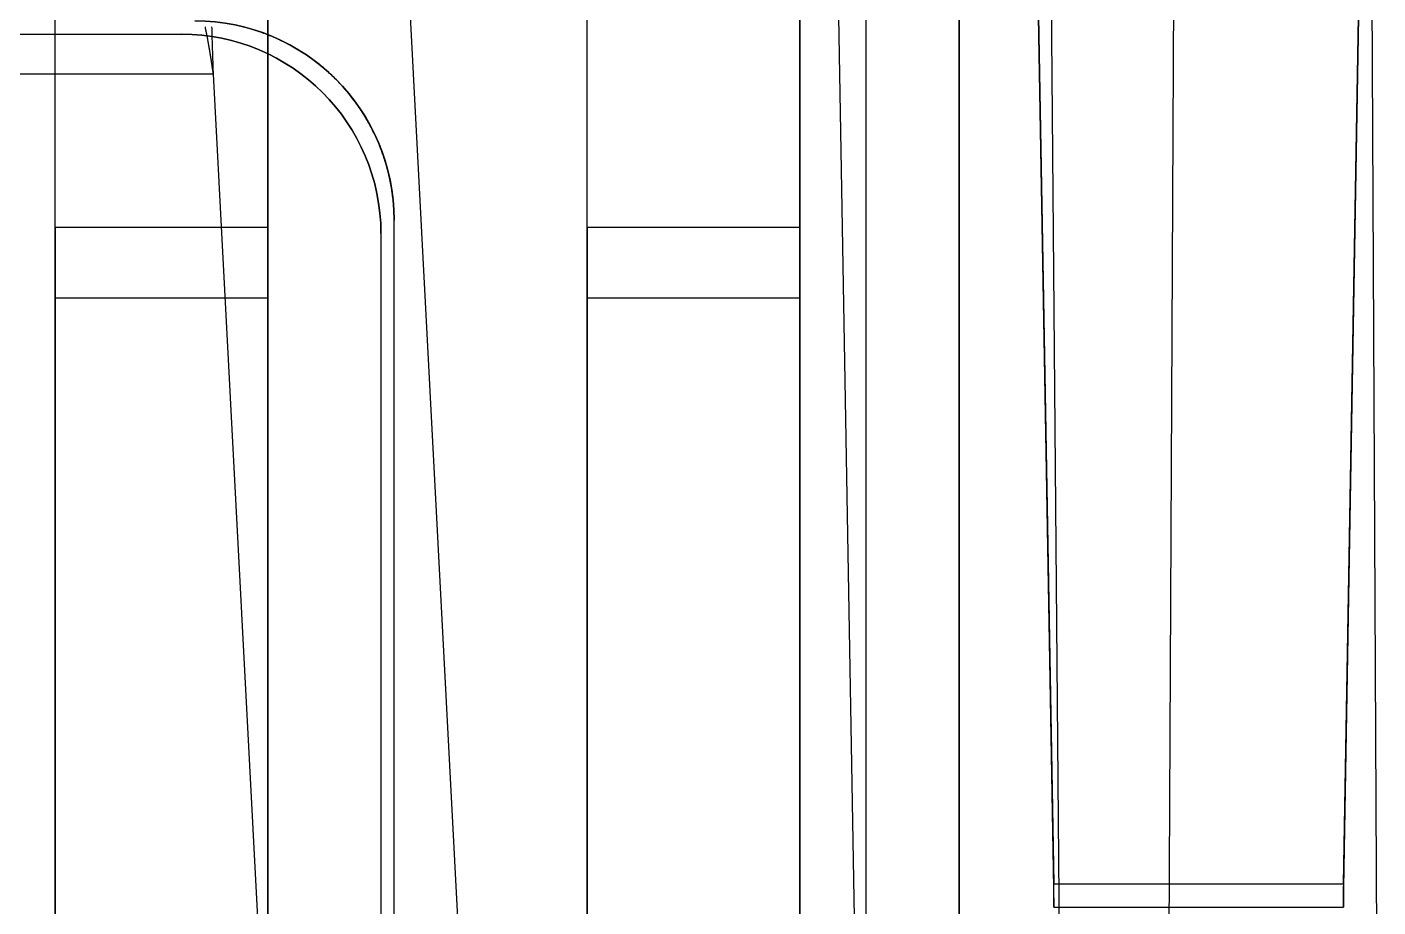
# Model space of a CAD drawing. Extents: x -4.83 to 4.83, y -5.56 to 3.84.
# Drawn here: x 0.598 to 2.63, y -3.493 to -2.169 of the extents above; entities that cross this region are included whole.
import ezdxf

# ---------------------------------------------------------------- set-up
doc = ezdxf.new("R2010")
doc.units = 0
doc.layers.get('0').update_dxf_attribs({"linetype": 'CONTINUOUS'})

# ---------------------------------------------------------------- blocks, each defined once
blk = doc.blocks.new('*U1')
at = {"color": 250, "extrusion": (0, -1e-16, -1)}
for p, q in [((1.76, -4.0856, 0.88), (1.76, 0, 0.88)), ((1.15, -3.52), (1.15, -2.46))]:
    blk.add_line(p, q, dxfattribs=at)
at = {"color": 250}
for p, q in [((1.76, -4.0856, 0.88), (1.76, 0, 0.88)), ((1.8594, 0, 0.9328), (1.8594, -4.0856, 0.9328)), ((2.63, -3.82, 0.4), (2.61, 0, 0.42)), ((1.15, -2.46), (1.15, -2.46, 0.4071))]:
    blk.add_line(p, q, dxfattribs=at)
at = {"color": 250, "extrusion": (0.828721, 0, -0.559661)}
for p, q in [((1.8594, 0, 0.9328), (1.8594, -4.0856, 0.9328)), ((2.3111, -4.4123, 1.6016), (2.3342, 0, 1.6358))]:
    blk.add_line(p, q, dxfattribs=at)
at = {"color": 250, "extrusion": (-1, 0, 0)}
for p, q in [((2, -4.4687, 2.4213), (2, 0, 2.4603)), ((2, 0, 2.4603), (2, -4.47, 2.42)), ((1.15, -3.52, 0.4016), (1.15, -2.46, 0.4071)), ((1.15, -2.46), (1.15, -2.46, 0.4071)), ((1.15, -3.52), (1.15, -2.46))]:
    blk.add_line(p, q, dxfattribs=at)
at = {"color": 250, "extrusion": (0, -0.008727, 0.999962)}
for p, q in [((2, -4.4687, 2.4213), (2, 0, 2.4603)), ((2.1197, 0, 2.4603), (2.1587, -4.4687, 2.4213))]:
    blk.add_line(p, q, dxfattribs=at)
at = {"color": 250, "extrusion": (0, -0.009019, 0.999959)}
blk.add_line((2, 0, 2.4603), (2, -4.47, 2.42), dxfattribs=at)
at = {"color": 250, "extrusion": (0.707107, 0, 0.707107)}
for p, q in [((2.1197, 0, 2.4603), (2.1587, -4.4687, 2.4213)), ((2.3108, -4.4696, 2.2692), (2.3342, 0, 2.2458))]:
    blk.add_line(p, q, dxfattribs=at)
at = {"color": 250, "extrusion": (0.999986, -0.005236, 0)}
for p, q in [((2.3108, -4.4696, 2.2692), (2.3342, 0, 2.2458)), ((2.3111, -4.4123, 1.6016), (2.3342, 0, 1.6358))]:
    blk.add_line(p, q, dxfattribs=at)
at = {"color": 250, "extrusion": (0, -0.005236, 0.999986)}
for p, q in [((2.63, -3.82, 0.4), (2.61, 0, 0.42)), ((1.15, -3.52, 0.4016), (1.15, -2.46, 0.4071))]:
    blk.add_line(p, q, dxfattribs=at)
at = {"color": 250}
blk.add_polyline3d([(1.15, -2.46, 0.4071), (1.15, -2.4575, 0.4071), (1.15, -2.4551, 0.4071), (1.1499, -2.4526, 0.4072), (1.1498, -2.4501, 0.4072), (1.1497, -2.4477, 0.4072), (1.1496, -2.4452, 0.4072), (1.1495, -2.4428, 0.4072), (1.1493, -2.4403, 0.4072), (1.1491, -2.4378, 0.4072), (1.1489, -2.4354, 0.4073), (1.1487, -2.4329, 0.4073), (1.1485, -2.4305, 0.4073), (1.1482, -2.428, 0.4073), (1.1479, -2.4256, 0.4073), (1.1476, -2.4231, 0.4073), (1.1473, -2.4207, 0.4073), (1.147, -2.4182, 0.4073), (1.1466, -2.4158, 0.4074), (1.1462, -2.4133, 0.4074), (1.1458, -2.4109, 0.4074), (1.1454, -2.4085, 0.4074), (1.145, -2.4061, 0.4074), (1.1445, -2.4036, 0.4074), (1.144, -2.4012, 0.4074), (1.1435, -2.3988, 0.4074), (1.143, -2.3964, 0.4075), (1.1424, -2.394, 0.4075), (1.1419, -2.3916, 0.4075), (1.1413, -2.3892, 0.4075), (1.1407, -2.3868, 0.4075), (1.1401, -2.3844, 0.4075), (1.1395, -2.382, 0.4075), (1.1388, -2.3797, 0.4075), (1.1381, -2.3773, 0.4076), (1.1374, -2.3749, 0.4076), (1.1367, -2.3726, 0.4076), (1.136, -2.3702, 0.4076), (1.1352, -2.3679, 0.4076), (1.1344, -2.3655, 0.4076), (1.1337, -2.3632, 0.4076), (1.1328, -2.3609, 0.4076), (1.132, -2.3585, 0.4077), (1.1312, -2.3562, 0.4077), (1.1303, -2.3539, 0.4077), (1.1294, -2.3516, 0.4077), (1.1285, -2.3493, 0.4077), (1.1276, -2.347, 0.4077), (1.1267, -2.3447, 0.4077), (1.1257, -2.3425, 0.4077), (1.1247, -2.3402, 0.4077), (1.1237, -2.3379, 0.4078), (1.1227, -2.3357, 0.4078), (1.1217, -2.3335, 0.4078), (1.1206, -2.3312, 0.4078), (1.1196, -2.329, 0.4078), (1.1185, -2.3268, 0.4078), (1.1174, -2.3246, 0.4078), (1.1163, -2.3224, 0.4078), (1.1151, -2.3202, 0.4079), (1.114, -2.318, 0.4079), (1.1128, -2.3158, 0.4079), (1.1116, -2.3137, 0.4079), (1.1104, -2.3115, 0.4079), (1.1092, -2.3094, 0.4079), (1.1079, -2.3072, 0.4079), (1.1067, -2.3051, 0.4079), (1.1054, -2.303, 0.4079), (1.1041, -2.3009, 0.408), (1.1028, -2.2988, 0.408), (1.1015, -2.2967, 0.408), (1.1001, -2.2947, 0.408), (1.0988, -2.2926, 0.408), (1.0974, -2.2906, 0.408), (1.096, -2.2885, 0.408), (1.0946, -2.2865, 0.408), (1.0932, -2.2845, 0.408), (1.0917, -2.2825, 0.4081), (1.0903, -2.2805, 0.4081), (1.0888, -2.2786, 0.4081), (1.0873, -2.2766, 0.4081), (1.0858, -2.2746, 0.4081), (1.0843, -2.2727, 0.4081), (1.0827, -2.2708, 0.4081), (1.0812, -2.2689, 0.4081), (1.0796, -2.267, 0.4081), (1.078, -2.2651, 0.4081), (1.0764, -2.2632, 0.4082), (1.0748, -2.2614, 0.4082), (1.0732, -2.2595, 0.4082), (1.0715, -2.2577, 0.4082), (1.0698, -2.2559, 0.4082), (1.0681, -2.2541, 0.4082), (1.0664, -2.2523, 0.4082), (1.0647, -2.2505, 0.4082), (1.063, -2.2487, 0.4082), (1.0613, -2.247, 0.4082), (1.0595, -2.2453, 0.4082), (1.0577, -2.2436, 0.4083), (1.0559, -2.2419, 0.4083), (1.0541, -2.2402, 0.4083), (1.0523, -2.2385, 0.4083), (1.0505, -2.2369, 0.4083), (1.0486, -2.2352, 0.4083), (1.0468, -2.2336, 0.4083), (1.0449, -2.232, 0.4083), (1.043, -2.2304, 0.4083), (1.0411, -2.2288, 0.4083), (1.0392, -2.2273, 0.4083), (1.0373, -2.2257, 0.4083), (1.0354, -2.2242, 0.4084), (1.0334, -2.2227, 0.4084), (1.0314, -2.2212, 0.4084), (1.0295, -2.2197, 0.4084), (1.0275, -2.2183, 0.4084), (1.0255, -2.2168, 0.4084), (1.0235, -2.2154, 0.4084), (1.0214, -2.214, 0.4084), (1.0194, -2.2126, 0.4084), (1.0174, -2.2112, 0.4084), (1.0153, -2.2099, 0.4084), (1.0132, -2.2085, 0.4084), (1.0112, -2.2072, 0.4084), (1.0091, -2.2059, 0.4085), (1.007, -2.2046, 0.4085), (1.0049, -2.2033, 0.4085), (1.0028, -2.2021, 0.4085), (1.0006, -2.2008, 0.4085), (0.9985, -2.1996, 0.4085), (0.9963, -2.1984, 0.4085), (0.9942, -2.1972, 0.4085), (0.992, -2.196, 0.4085), (0.9898, -2.1949, 0.4085), (0.9876, -2.1937, 0.4085), (0.9854, -2.1926, 0.4085), (0.9832, -2.1915, 0.4085), (0.981, -2.1904, 0.4085), (0.9788, -2.1894, 0.4085), (0.9766, -2.1883, 0.4085), (0.9743, -2.1873, 0.4085), (0.9721, -2.1863, 0.4086), (0.9698, -2.1853, 0.4086), (0.9675, -2.1843, 0.4086), (0.9653, -2.1833, 0.4086), (0.963, -2.1824, 0.4086), (0.9607, -2.1815, 0.4086), (0.9584, -2.1806, 0.4086), (0.9561, -2.1797, 0.4086), (0.9538, -2.1788, 0.4086), (0.9515, -2.178, 0.4086), (0.9491, -2.1772, 0.4086), (0.9468, -2.1763, 0.4086), (0.9445, -2.1755, 0.4086), (0.9421, -2.1748, 0.4086), (0.9398, -2.174, 0.4086), (0.9374, -2.1733, 0.4086), (0.9351, -2.1726, 0.4086), (0.9327, -2.1719, 0.4086), (0.9303, -2.1712, 0.4086), (0.928, -2.1705, 0.4086), (0.9256, -2.1699, 0.4086), (0.9232, -2.1693, 0.4086), (0.9208, -2.1687, 0.4086)], dxfattribs=at)
blk.add_polyline3d([(1.15, -2.46, 0.4071), (1.15, -2.4575, 0.4071), (1.15, -2.4551, 0.4071), (1.1499, -2.4526, 0.4072), (1.1498, -2.4501, 0.4072), (1.1497, -2.4477, 0.4072), (1.1496, -2.4452, 0.4072), (1.1495, -2.4428, 0.4072), (1.1493, -2.4403, 0.4072), (1.1491, -2.4378, 0.4072), (1.1489, -2.4354, 0.4073), (1.1487, -2.4329, 0.4073), (1.1485, -2.4305, 0.4073), (1.1482, -2.428, 0.4073), (1.1479, -2.4256, 0.4073), (1.1476, -2.4231, 0.4073), (1.1473, -2.4207, 0.4073), (1.147, -2.4182, 0.4073), (1.1466, -2.4158, 0.4074), (1.1462, -2.4133, 0.4074), (1.1458, -2.4109, 0.4074), (1.1454, -2.4085, 0.4074), (1.145, -2.4061, 0.4074), (1.1445, -2.4036, 0.4074), (1.144, -2.4012, 0.4074), (1.1435, -2.3988, 0.4074), (1.143, -2.3964, 0.4075), (1.1424, -2.394, 0.4075), (1.1419, -2.3916, 0.4075), (1.1413, -2.3892, 0.4075), (1.1407, -2.3868, 0.4075), (1.1401, -2.3844, 0.4075), (1.1395, -2.382, 0.4075), (1.1388, -2.3797, 0.4075), (1.1381, -2.3773, 0.4076), (1.1374, -2.3749, 0.4076), (1.1367, -2.3726, 0.4076), (1.136, -2.3702, 0.4076), (1.1352, -2.3679, 0.4076), (1.1344, -2.3655, 0.4076), (1.1337, -2.3632, 0.4076), (1.1328, -2.3609, 0.4076), (1.132, -2.3585, 0.4077), (1.1312, -2.3562, 0.4077), (1.1303, -2.3539, 0.4077), (1.1294, -2.3516, 0.4077), (1.1285, -2.3493, 0.4077), (1.1276, -2.347, 0.4077), (1.1267, -2.3447, 0.4077), (1.1257, -2.3425, 0.4077), (1.1247, -2.3402, 0.4077), (1.1237, -2.3379, 0.4078), (1.1227, -2.3357, 0.4078), (1.1217, -2.3335, 0.4078), (1.1206, -2.3312, 0.4078), (1.1196, -2.329, 0.4078), (1.1185, -2.3268, 0.4078), (1.1174, -2.3246, 0.4078), (1.1163, -2.3224, 0.4078), (1.1151, -2.3202, 0.4079), (1.114, -2.318, 0.4079), (1.1128, -2.3158, 0.4079), (1.1116, -2.3137, 0.4079), (1.1104, -2.3115, 0.4079), (1.1092, -2.3094, 0.4079), (1.1079, -2.3072, 0.4079), (1.1067, -2.3051, 0.4079), (1.1054, -2.303, 0.4079), (1.1041, -2.3009, 0.408), (1.1028, -2.2988, 0.408), (1.1015, -2.2967, 0.408), (1.1001, -2.2947, 0.408), (1.0988, -2.2926, 0.408), (1.0974, -2.2906, 0.408), (1.096, -2.2885, 0.408), (1.0946, -2.2865, 0.408), (1.0932, -2.2845, 0.408), (1.0917, -2.2825, 0.4081), (1.0903, -2.2805, 0.4081), (1.0888, -2.2786, 0.4081), (1.0873, -2.2766, 0.4081), (1.0858, -2.2746, 0.4081), (1.0843, -2.2727, 0.4081), (1.0827, -2.2708, 0.4081), (1.0812, -2.2689, 0.4081), (1.0796, -2.267, 0.4081), (1.078, -2.2651, 0.4081), (1.0764, -2.2632, 0.4082), (1.0748, -2.2614, 0.4082), (1.0732, -2.2595, 0.4082), (1.0715, -2.2577, 0.4082), (1.0698, -2.2559, 0.4082), (1.0681, -2.2541, 0.4082), (1.0664, -2.2523, 0.4082), (1.0647, -2.2505, 0.4082), (1.063, -2.2487, 0.4082), (1.0613, -2.247, 0.4082), (1.0595, -2.2453, 0.4082), (1.0577, -2.2436, 0.4083), (1.0559, -2.2419, 0.4083), (1.0541, -2.2402, 0.4083), (1.0523, -2.2385, 0.4083), (1.0505, -2.2369, 0.4083), (1.0486, -2.2352, 0.4083), (1.0468, -2.2336, 0.4083), (1.0449, -2.232, 0.4083), (1.043, -2.2304, 0.4083), (1.0411, -2.2288, 0.4083), (1.0392, -2.2273, 0.4083), (1.0373, -2.2257, 0.4083), (1.0354, -2.2242, 0.4084), (1.0334, -2.2227, 0.4084), (1.0314, -2.2212, 0.4084), (1.0295, -2.2197, 0.4084), (1.0275, -2.2183, 0.4084), (1.0255, -2.2168, 0.4084), (1.0235, -2.2154, 0.4084), (1.0214, -2.214, 0.4084), (1.0194, -2.2126, 0.4084), (1.0174, -2.2112, 0.4084), (1.0153, -2.2099, 0.4084), (1.0132, -2.2085, 0.4084), (1.0112, -2.2072, 0.4084), (1.0091, -2.2059, 0.4085), (1.007, -2.2046, 0.4085), (1.0049, -2.2033, 0.4085), (1.0028, -2.2021, 0.4085), (1.0006, -2.2008, 0.4085), (0.9985, -2.1996, 0.4085), (0.9963, -2.1984, 0.4085), (0.9942, -2.1972, 0.4085), (0.992, -2.196, 0.4085), (0.9898, -2.1949, 0.4085), (0.9876, -2.1937, 0.4085), (0.9854, -2.1926, 0.4085), (0.9832, -2.1915, 0.4085), (0.981, -2.1904, 0.4085), (0.9788, -2.1894, 0.4085), (0.9766, -2.1883, 0.4085), (0.9743, -2.1873, 0.4085), (0.9721, -2.1863, 0.4086), (0.9698, -2.1853, 0.4086), (0.9675, -2.1843, 0.4086), (0.9653, -2.1833, 0.4086), (0.963, -2.1824, 0.4086), (0.9607, -2.1815, 0.4086), (0.9584, -2.1806, 0.4086), (0.9561, -2.1797, 0.4086), (0.9538, -2.1788, 0.4086), (0.9515, -2.178, 0.4086), (0.9491, -2.1772, 0.4086), (0.9468, -2.1763, 0.4086), (0.9445, -2.1755, 0.4086), (0.9421, -2.1748, 0.4086), (0.9398, -2.174, 0.4086), (0.9374, -2.1733, 0.4086), (0.9351, -2.1726, 0.4086), (0.9327, -2.1719, 0.4086), (0.9303, -2.1712, 0.4086), (0.928, -2.1705, 0.4086), (0.9256, -2.1699, 0.4086), (0.9232, -2.1693, 0.4086), (0.9208, -2.1687, 0.4086)], dxfattribs=at)
blk.add_arc((0.85, -2.46), 0.3, 360, 90, dxfattribs=at)
at = {"color": 250, "extrusion": (0, -1e-16, -1)}
blk.add_arc((-0.85, -2.46), 0.3, 90, 180, dxfattribs=at)
blk = doc.blocks.new('*U3')
at = {"color": 255, "extrusion": (0, -1e-16, -1)}
for p, q in [((1.0741, -0.2495, 3.5), (1.2996, -4.5521, 3.5)), ((1.86, -4.5135, 3.5), (1.8033, -1.2626, 3.5)), ((0.001, -2.18), (0.83, -2.18)), ((0.878, -2.24, 3.5), (-0.878, -2.24, 3.5)), ((1, -4.5679, 3.5), (0.878, -2.24, 3.5)), ((1.13, -2.48), (1.13, -3.54))]:
    blk.add_line(p, q, dxfattribs=at)
at = {"color": 255, "extrusion": (-0.99863, -0.052336, 0)}
for p, q in [((1.0741, -0.2495, 3.5), (1.2996, -4.5521, 3.5)), ((1.0741, -0.2495, 3.9), (1.2996, -4.5521, 3.9))]:
    blk.add_line(p, q, dxfattribs=at)
at = {"color": 255}
for p, q in [((1.0741, -0.2495, 3.9), (1.2996, -4.5521, 3.9)), ((1.86, -4.5135, 3.9), (1.8033, -1.2626, 3.9)), ((0.001, -2.18, 0.4), (0.83, -2.18, 0.4)), ((0.83, -2.18), (0.83, -2.18, 0.4)), ((0.878, -2.24, 3.5), (-0.878, -2.24, 3.5)), ((0.878, -2.24, 3.9), (-0.878, -2.24, 3.9)), ((0.878, -2.24, 3.9), (-0.878, -2.24, 3.9)), ((1, -4.5679, 3.9), (0.878, -2.24, 3.9)), ((0.878, -2.24, 3.9), (0.878, -2.24, 3.5)), ((1.13, -2.48), (1.13, -2.48, 0.4)), ((1.13, -2.48, 0.4), (1.13, -3.54, 0.4)), ((2.1421, -3.4583, 3.3078), (2.5779, -3.4583, 3.3078)), ((2.1421, -3.4932, 3.7063), (2.1421, -3.4583, 3.3078)), ((2.5779, -3.4583, 3.3078), (2.5779, -3.4932, 3.7063)), ((2.1421, -3.4932, 3.7063), (2.5779, -3.4932, 3.7063))]:
    blk.add_line(p, q, dxfattribs=at)
at = {"color": 255, "extrusion": (0.999848, 0.017452, 0)}
for p, q in [((1.86, -4.5135, 3.5), (1.8033, -1.2626, 3.5)), ((1.86, -4.5135, 3.9), (1.8033, -1.2626, 3.9))]:
    blk.add_line(p, q, dxfattribs=at)
at = {"color": 255, "extrusion": (0, 0.087156, -0.996195)}
for p, q in [((2.1037, -1.2661, 3.4996), (2.1421, -3.4583, 3.3078)), ((2.5779, -3.4583, 3.3078), (2.6163, -1.2661, 3.4996)), ((2.1421, -3.4583, 3.3078), (2.5779, -3.4583, 3.3078))]:
    blk.add_line(p, q, dxfattribs=at)
at = {"color": 255, "extrusion": (-0.999848, -0.017386, -0.001521)}
for p, q in [((2.1037, -1.2661, 3.4996), (2.1421, -3.4583, 3.3078)), ((2.1037, -1.301, 3.8981), (2.1421, -3.4932, 3.7063)), ((2.1421, -3.4932, 3.7063), (2.1421, -3.4583, 3.3078))]:
    blk.add_line(p, q, dxfattribs=at)
at = {"color": 255, "extrusion": (0.999848, -0.017386, -0.001521)}
for p, q in [((2.5779, -3.4583, 3.3078), (2.6163, -1.2661, 3.4996)), ((2.5779, -3.4932, 3.7063), (2.6163, -1.301, 3.8981)), ((2.5779, -3.4583, 3.3078), (2.5779, -3.4932, 3.7063))]:
    blk.add_line(p, q, dxfattribs=at)
at = {"color": 255, "extrusion": (0, -0.087156, 0.996195)}
for p, q in [((2.1037, -1.301, 3.8981), (2.1421, -3.4932, 3.7063)), ((2.5779, -3.4932, 3.7063), (2.6163, -1.301, 3.8981)), ((2.1421, -3.4932, 3.7063), (2.5779, -3.4932, 3.7063))]:
    blk.add_line(p, q, dxfattribs=at)
at = {"color": 255, "extrusion": (0, 1, -1e-16)}
for p, q in [((0.001, -2.18), (0.83, -2.18)), ((0.001, -2.18, 0.4), (0.83, -2.18, 0.4)), ((0.83, -2.18), (0.83, -2.18, 0.4))]:
    blk.add_line(p, q, dxfattribs=at)
at = {"color": 255, "extrusion": (0.99863, 0.052336, 0)}
for p, q in [((1, -4.5679, 3.5), (0.878, -2.24, 3.5)), ((0.878, -2.24, 3.9), (0.878, -2.24, 3.5)), ((1, -4.5679, 3.9), (0.878, -2.24, 3.9))]:
    blk.add_line(p, q, dxfattribs=at)
at = {"color": 255, "extrusion": (1, 0, 0)}
for p, q in [((1.13, -2.48), (1.13, -2.48, 0.4)), ((1.13, -2.48, 0.4), (1.13, -3.54, 0.4)), ((1.13, -2.48), (1.13, -3.54))]:
    blk.add_line(p, q, dxfattribs=at)
at = {"color": 255}
for points in [[(0.878, -2.24, 3.9), (0.8779, -2.2369, 3.9), (0.8778, -2.2338, 3.9), (0.8777, -2.2307, 3.8999), (0.8776, -2.2276, 3.8998), (0.8775, -2.2245, 3.8998), (0.8774, -2.2215, 3.8996), (0.8773, -2.2184, 3.8995), (0.8772, -2.2153, 3.8994), (0.8771, -2.2122, 3.8992), (0.877, -2.2091, 3.899), (0.8769, -2.206, 3.8988), (0.8768, -2.2029, 3.8986), (0.8767, -2.1999, 3.8983), (0.8766, -2.1968, 3.8981), (0.8765, -2.1937, 3.8978), (0.8764, -2.1906, 3.8975), (0.8763, -2.1876, 3.8971), (0.8763, -2.1845, 3.8968), (0.8762, -2.1814, 3.8964), (0.8761, -2.1784, 3.896), (0.876, -2.1753, 3.8956), (0.8759, -2.1722, 3.8952), (0.8758, -2.1692, 3.8948)], [(0.878, -2.24, 3.9), (0.8779, -2.2369, 3.9), (0.8778, -2.2338, 3.9), (0.8777, -2.2307, 3.8999), (0.8776, -2.2276, 3.8998), (0.8775, -2.2245, 3.8998), (0.8774, -2.2215, 3.8996), (0.8773, -2.2184, 3.8995), (0.8772, -2.2153, 3.8994), (0.8771, -2.2122, 3.8992), (0.877, -2.2091, 3.899), (0.8769, -2.206, 3.8988), (0.8768, -2.2029, 3.8986), (0.8767, -2.1999, 3.8983), (0.8766, -2.1968, 3.8981), (0.8765, -2.1937, 3.8978), (0.8764, -2.1906, 3.8975), (0.8763, -2.1876, 3.8971), (0.8763, -2.1845, 3.8968), (0.8762, -2.1814, 3.8964), (0.8761, -2.1784, 3.896), (0.876, -2.1753, 3.8956), (0.8759, -2.1722, 3.8952), (0.8758, -2.1692, 3.8948)], [(0.878, -2.24, 3.5), (0.8779, -2.2394, 3.5), (0.8778, -2.2388, 3.5), (0.8777, -2.2382, 3.5), (0.8776, -2.2375, 3.5), (0.8775, -2.2369, 3.5), (0.8774, -2.2363, 3.4999), (0.8773, -2.2357, 3.4999), (0.8772, -2.2351, 3.4999), (0.8771, -2.2344, 3.4998), (0.877, -2.2338, 3.4998), (0.8769, -2.2332, 3.4998), (0.8768, -2.2326, 3.4997), (0.8767, -2.232, 3.4997), (0.8766, -2.2314, 3.4996), (0.8765, -2.2307, 3.4996), (0.8764, -2.2301, 3.4995), (0.8763, -2.2295, 3.4994), (0.8763, -2.2289, 3.4994), (0.8762, -2.2283, 3.4993), (0.8761, -2.2277, 3.4992), (0.876, -2.2271, 3.4991), (0.8759, -2.2264, 3.499), (0.8758, -2.2258, 3.499), (0.8757, -2.2252, 3.4989), (0.8756, -2.2246, 3.4988), (0.8755, -2.224, 3.4987), (0.8754, -2.2234, 3.4986), (0.8753, -2.2228, 3.4985), (0.8752, -2.2222, 3.4983), (0.8751, -2.2216, 3.4982), (0.875, -2.221, 3.4981), (0.8749, -2.2204, 3.498), (0.8748, -2.2197, 3.4979), (0.8747, -2.2191, 3.4977), (0.8746, -2.2186, 3.4976), (0.8745, -2.2179, 3.4975), (0.8744, -2.2173, 3.4973), (0.8743, -2.2167, 3.4972), (0.8742, -2.2161, 3.497), (0.8741, -2.2155, 3.4969), (0.874, -2.2149, 3.4967), (0.8739, -2.2143, 3.4966), (0.8738, -2.2138, 3.4964), (0.8737, -2.2132, 3.4962), (0.8736, -2.2126, 3.4961), (0.8735, -2.212, 3.4959), (0.8734, -2.2114, 3.4957), (0.8733, -2.2108, 3.4956), (0.8732, -2.2102, 3.4954), (0.8731, -2.2096, 3.4952), (0.873, -2.209, 3.495), (0.8729, -2.2084, 3.4948), (0.8728, -2.2078, 3.4946), (0.8728, -2.2073, 3.4944), (0.8727, -2.2067, 3.4942), (0.8726, -2.2061, 3.494), (0.8725, -2.2055, 3.4938), (0.8724, -2.2049, 3.4935), (0.8723, -2.2043, 3.4933), (0.8722, -2.2038, 3.4931), (0.8721, -2.2032, 3.4929), (0.872, -2.2026, 3.4926), (0.8719, -2.202, 3.4924), (0.8718, -2.2015, 3.4922), (0.8717, -2.2009, 3.4919), (0.8716, -2.2003, 3.4917), (0.8715, -2.1998, 3.4914), (0.8714, -2.1992, 3.4912), (0.8713, -2.1987, 3.4909), (0.8712, -2.1981, 3.4907), (0.8711, -2.1975, 3.4904), (0.871, -2.197, 3.4902), (0.8709, -2.1964, 3.4899), (0.8708, -2.1959, 3.4896), (0.8707, -2.1953, 3.4893), (0.8706, -2.1947, 3.4891), (0.8705, -2.1942, 3.4888), (0.8704, -2.1936, 3.4885), (0.8703, -2.1931, 3.4882), (0.8702, -2.1926, 3.4879), (0.8701, -2.192, 3.4876), (0.87, -2.1915, 3.4873), (0.8699, -2.1909, 3.487), (0.8698, -2.1904, 3.4867), (0.8697, -2.1898, 3.4864), (0.8696, -2.1893, 3.4861), (0.8695, -2.1888, 3.4858), (0.8694, -2.1883, 3.4855), (0.8693, -2.1877, 3.4852), (0.8693, -2.1872, 3.4848), (0.8692, -2.1867, 3.4845), (0.8691, -2.1862, 3.4842), (0.869, -2.1856, 3.4839), (0.8689, -2.1851, 3.4835), (0.8688, -2.1846, 3.4832), (0.8687, -2.1841, 3.4828), (0.8686, -2.1836, 3.4825), (0.8685, -2.1831, 3.4821), (0.8684, -2.1825, 3.4818), (0.8683, -2.182, 3.4814), (0.8682, -2.1815, 3.4811), (0.8681, -2.181, 3.4807), (0.868, -2.1805, 3.4804), (0.8679, -2.18, 3.48), (0.8678, -2.1795, 3.4796), (0.8677, -2.1791, 3.4792), (0.8676, -2.1786, 3.4789), (0.8675, -2.1781, 3.4785), (0.8674, -2.1776, 3.4781), (0.8673, -2.1771, 3.4777), (0.8672, -2.1766, 3.4773), (0.8671, -2.1761, 3.4769), (0.867, -2.1757, 3.4766), (0.8669, -2.1752, 3.4762), (0.8668, -2.1747, 3.4758), (0.8667, -2.1743, 3.4753), (0.8666, -2.1738, 3.4749), (0.8665, -2.1733, 3.4745), (0.8664, -2.1729, 3.4741), (0.8663, -2.1724, 3.4737), (0.8662, -2.172, 3.4733), (0.8661, -2.1715, 3.4729), (0.866, -2.1711, 3.4724), (0.8659, -2.1706, 3.472), (0.8658, -2.1702, 3.4716), (0.8658, -2.1697, 3.4712), (0.8657, -2.1693, 3.4707)], [(0.878, -2.24, 3.5), (0.8779, -2.2394, 3.5), (0.8778, -2.2388, 3.5), (0.8777, -2.2382, 3.5), (0.8776, -2.2375, 3.5), (0.8775, -2.2369, 3.5), (0.8774, -2.2363, 3.4999), (0.8773, -2.2357, 3.4999), (0.8772, -2.2351, 3.4999), (0.8771, -2.2344, 3.4998), (0.877, -2.2338, 3.4998), (0.8769, -2.2332, 3.4998), (0.8768, -2.2326, 3.4997), (0.8767, -2.232, 3.4997), (0.8766, -2.2314, 3.4996), (0.8765, -2.2307, 3.4996), (0.8764, -2.2301, 3.4995), (0.8763, -2.2295, 3.4994), (0.8763, -2.2289, 3.4994), (0.8762, -2.2283, 3.4993), (0.8761, -2.2277, 3.4992), (0.876, -2.2271, 3.4991), (0.8759, -2.2264, 3.499), (0.8758, -2.2258, 3.499), (0.8757, -2.2252, 3.4989), (0.8756, -2.2246, 3.4988), (0.8755, -2.224, 3.4987), (0.8754, -2.2234, 3.4986), (0.8753, -2.2228, 3.4985), (0.8752, -2.2222, 3.4983), (0.8751, -2.2216, 3.4982), (0.875, -2.221, 3.4981), (0.8749, -2.2204, 3.498), (0.8748, -2.2197, 3.4979), (0.8747, -2.2191, 3.4977), (0.8746, -2.2186, 3.4976), (0.8745, -2.2179, 3.4975), (0.8744, -2.2173, 3.4973), (0.8743, -2.2167, 3.4972), (0.8742, -2.2161, 3.497), (0.8741, -2.2155, 3.4969), (0.874, -2.2149, 3.4967), (0.8739, -2.2143, 3.4966), (0.8738, -2.2138, 3.4964), (0.8737, -2.2132, 3.4962), (0.8736, -2.2126, 3.4961), (0.8735, -2.212, 3.4959), (0.8734, -2.2114, 3.4957), (0.8733, -2.2108, 3.4956), (0.8732, -2.2102, 3.4954), (0.8731, -2.2096, 3.4952), (0.873, -2.209, 3.495), (0.8729, -2.2084, 3.4948), (0.8728, -2.2078, 3.4946), (0.8728, -2.2073, 3.4944), (0.8727, -2.2067, 3.4942), (0.8726, -2.2061, 3.494), (0.8725, -2.2055, 3.4938), (0.8724, -2.2049, 3.4935), (0.8723, -2.2043, 3.4933), (0.8722, -2.2038, 3.4931), (0.8721, -2.2032, 3.4929), (0.872, -2.2026, 3.4926), (0.8719, -2.202, 3.4924), (0.8718, -2.2015, 3.4922), (0.8717, -2.2009, 3.4919), (0.8716, -2.2003, 3.4917), (0.8715, -2.1998, 3.4914), (0.8714, -2.1992, 3.4912), (0.8713, -2.1987, 3.4909), (0.8712, -2.1981, 3.4907), (0.8711, -2.1975, 3.4904), (0.871, -2.197, 3.4902), (0.8709, -2.1964, 3.4899), (0.8708, -2.1959, 3.4896), (0.8707, -2.1953, 3.4893), (0.8706, -2.1947, 3.4891), (0.8705, -2.1942, 3.4888), (0.8704, -2.1936, 3.4885), (0.8703, -2.1931, 3.4882), (0.8702, -2.1926, 3.4879), (0.8701, -2.192, 3.4876), (0.87, -2.1915, 3.4873), (0.8699, -2.1909, 3.487), (0.8698, -2.1904, 3.4867), (0.8697, -2.1898, 3.4864), (0.8696, -2.1893, 3.4861), (0.8695, -2.1888, 3.4858), (0.8694, -2.1883, 3.4855), (0.8693, -2.1877, 3.4852), (0.8693, -2.1872, 3.4848), (0.8692, -2.1867, 3.4845), (0.8691, -2.1862, 3.4842), (0.869, -2.1856, 3.4839), (0.8689, -2.1851, 3.4835), (0.8688, -2.1846, 3.4832), (0.8687, -2.1841, 3.4828), (0.8686, -2.1836, 3.4825), (0.8685, -2.1831, 3.4821), (0.8684, -2.1825, 3.4818), (0.8683, -2.182, 3.4814), (0.8682, -2.1815, 3.4811), (0.8681, -2.181, 3.4807), (0.868, -2.1805, 3.4804), (0.8679, -2.18, 3.48), (0.8678, -2.1795, 3.4796), (0.8677, -2.1791, 3.4792), (0.8676, -2.1786, 3.4789), (0.8675, -2.1781, 3.4785), (0.8674, -2.1776, 3.4781), (0.8673, -2.1771, 3.4777), (0.8672, -2.1766, 3.4773), (0.8671, -2.1761, 3.4769), (0.867, -2.1757, 3.4766), (0.8669, -2.1752, 3.4762), (0.8668, -2.1747, 3.4758), (0.8667, -2.1743, 3.4753), (0.8666, -2.1738, 3.4749), (0.8665, -2.1733, 3.4745), (0.8664, -2.1729, 3.4741), (0.8663, -2.1724, 3.4737), (0.8662, -2.172, 3.4733), (0.8661, -2.1715, 3.4729), (0.866, -2.1711, 3.4724), (0.8659, -2.1706, 3.472), (0.8658, -2.1702, 3.4716), (0.8658, -2.1697, 3.4712), (0.8657, -2.1693, 3.4707)], [(2.1425, -3.4934, 3.3058), (2.1425, -3.4929, 3.3058), (2.1425, -3.4924, 3.3058), (2.1425, -3.4918, 3.3058), (2.1425, -3.4913, 3.3059), (2.1425, -3.4908, 3.3059), (2.1425, -3.4903, 3.3059), (2.1425, -3.4897, 3.3059), (2.1425, -3.4892, 3.3059), (2.1425, -3.4887, 3.306), (2.1425, -3.4882, 3.306), (2.1425, -3.4876, 3.306), (2.1424, -3.4871, 3.306), (2.1424, -3.4866, 3.306), (2.1424, -3.4861, 3.306), (2.1424, -3.4855, 3.3061), (2.1424, -3.485, 3.3061), (2.1424, -3.4845, 3.3061), (2.1424, -3.484, 3.3061), (2.1424, -3.4834, 3.3062), (2.1424, -3.4829, 3.3062), (2.1424, -3.4824, 3.3062), (2.1424, -3.4819, 3.3062), (2.1424, -3.4813, 3.3063), (2.1424, -3.4808, 3.3063), (2.1424, -3.4803, 3.3063), (2.1424, -3.4798, 3.3063), (2.1423, -3.4792, 3.3064), (2.1423, -3.4787, 3.3064), (2.1423, -3.4782, 3.3064), (2.1423, -3.4777, 3.3064), (2.1423, -3.4771, 3.3065), (2.1423, -3.4766, 3.3065), (2.1423, -3.4761, 3.3065), (2.1423, -3.4756, 3.3066), (2.1423, -3.475, 3.3066), (2.1423, -3.4745, 3.3066), (2.1423, -3.474, 3.3067), (2.1423, -3.4735, 3.3067), (2.1423, -3.4729, 3.3067), (2.1423, -3.4724, 3.3068), (2.1423, -3.4719, 3.3068), (2.1423, -3.4714, 3.3068), (2.1423, -3.4708, 3.3069), (2.1423, -3.4703, 3.3069), (2.1422, -3.4698, 3.3069), (2.1422, -3.4693, 3.307), (2.1422, -3.4688, 3.307), (2.1422, -3.4682, 3.307), (2.1422, -3.4677, 3.3071), (2.1422, -3.4672, 3.3071), (2.1422, -3.4667, 3.3072), (2.1422, -3.4661, 3.3072), (2.1422, -3.4656, 3.3072), (2.1422, -3.4651, 3.3073), (2.1422, -3.4646, 3.3073), (2.1422, -3.464, 3.3074), (2.1422, -3.4635, 3.3074), (2.1422, -3.463, 3.3074), (2.1422, -3.4625, 3.3075), (2.1421, -3.4619, 3.3075), (2.1421, -3.4614, 3.3076), (2.1421, -3.4609, 3.3076), (2.1421, -3.4604, 3.3077), (2.1421, -3.4599, 3.3077), (2.1421, -3.4593, 3.3077), (2.1421, -3.4588, 3.3078), (2.1421, -3.4583, 3.3078)], [(2.1425, -3.4934, 3.3058), (2.1425, -3.4929, 3.3058), (2.1425, -3.4924, 3.3058), (2.1425, -3.4918, 3.3058), (2.1425, -3.4913, 3.3059), (2.1425, -3.4908, 3.3059), (2.1425, -3.4903, 3.3059), (2.1425, -3.4897, 3.3059), (2.1425, -3.4892, 3.3059), (2.1425, -3.4887, 3.306), (2.1425, -3.4882, 3.306), (2.1425, -3.4876, 3.306), (2.1424, -3.4871, 3.306), (2.1424, -3.4866, 3.306), (2.1424, -3.4861, 3.306), (2.1424, -3.4855, 3.3061), (2.1424, -3.485, 3.3061), (2.1424, -3.4845, 3.3061), (2.1424, -3.484, 3.3061), (2.1424, -3.4834, 3.3062), (2.1424, -3.4829, 3.3062), (2.1424, -3.4824, 3.3062), (2.1424, -3.4819, 3.3062), (2.1424, -3.4813, 3.3063), (2.1424, -3.4808, 3.3063), (2.1424, -3.4803, 3.3063), (2.1424, -3.4798, 3.3063), (2.1423, -3.4792, 3.3064), (2.1423, -3.4787, 3.3064), (2.1423, -3.4782, 3.3064), (2.1423, -3.4777, 3.3064), (2.1423, -3.4771, 3.3065), (2.1423, -3.4766, 3.3065), (2.1423, -3.4761, 3.3065), (2.1423, -3.4756, 3.3066), (2.1423, -3.475, 3.3066), (2.1423, -3.4745, 3.3066), (2.1423, -3.474, 3.3067), (2.1423, -3.4735, 3.3067), (2.1423, -3.4729, 3.3067), (2.1423, -3.4724, 3.3068), (2.1423, -3.4719, 3.3068), (2.1423, -3.4714, 3.3068), (2.1423, -3.4708, 3.3069), (2.1423, -3.4703, 3.3069), (2.1422, -3.4698, 3.3069), (2.1422, -3.4693, 3.307), (2.1422, -3.4688, 3.307), (2.1422, -3.4682, 3.307), (2.1422, -3.4677, 3.3071), (2.1422, -3.4672, 3.3071), (2.1422, -3.4667, 3.3072), (2.1422, -3.4661, 3.3072), (2.1422, -3.4656, 3.3072), (2.1422, -3.4651, 3.3073), (2.1422, -3.4646, 3.3073), (2.1422, -3.464, 3.3074), (2.1422, -3.4635, 3.3074), (2.1422, -3.463, 3.3074), (2.1422, -3.4625, 3.3075), (2.1421, -3.4619, 3.3075), (2.1421, -3.4614, 3.3076), (2.1421, -3.4609, 3.3076), (2.1421, -3.4604, 3.3077), (2.1421, -3.4599, 3.3077), (2.1421, -3.4593, 3.3077), (2.1421, -3.4588, 3.3078), (2.1421, -3.4583, 3.3078)], [(2.5779, -3.4583, 3.3078), (2.5779, -3.4588, 3.3078), (2.5779, -3.4593, 3.3077), (2.5779, -3.4599, 3.3077), (2.5779, -3.4604, 3.3077), (2.5779, -3.4609, 3.3076), (2.5779, -3.4614, 3.3076), (2.5779, -3.462, 3.3075), (2.5778, -3.4625, 3.3075), (2.5778, -3.463, 3.3074), (2.5778, -3.4635, 3.3074), (2.5778, -3.4641, 3.3074), (2.5778, -3.4646, 3.3073), (2.5778, -3.4651, 3.3073), (2.5778, -3.4656, 3.3072), (2.5778, -3.4661, 3.3072), (2.5778, -3.4667, 3.3072), (2.5778, -3.4672, 3.3071), (2.5778, -3.4677, 3.3071), (2.5778, -3.4682, 3.307), (2.5778, -3.4688, 3.307), (2.5778, -3.4693, 3.307), (2.5778, -3.4698, 3.3069), (2.5777, -3.4703, 3.3069), (2.5777, -3.4709, 3.3069), (2.5777, -3.4714, 3.3068), (2.5777, -3.4719, 3.3068), (2.5777, -3.4724, 3.3068), (2.5777, -3.473, 3.3067), (2.5777, -3.4735, 3.3067), (2.5777, -3.474, 3.3067), (2.5777, -3.4745, 3.3066), (2.5777, -3.4751, 3.3066), (2.5777, -3.4756, 3.3066), (2.5777, -3.4761, 3.3065), (2.5777, -3.4766, 3.3065), (2.5777, -3.4772, 3.3065), (2.5777, -3.4777, 3.3064), (2.5777, -3.4782, 3.3064), (2.5777, -3.4787, 3.3064), (2.5777, -3.4793, 3.3064), (2.5776, -3.4798, 3.3063), (2.5776, -3.4803, 3.3063), (2.5776, -3.4808, 3.3063), (2.5776, -3.4814, 3.3063), (2.5776, -3.4819, 3.3062), (2.5776, -3.4824, 3.3062), (2.5776, -3.4829, 3.3062), (2.5776, -3.4835, 3.3062), (2.5776, -3.484, 3.3061), (2.5776, -3.4845, 3.3061), (2.5776, -3.485, 3.3061), (2.5776, -3.4856, 3.3061), (2.5776, -3.4861, 3.306), (2.5776, -3.4866, 3.306), (2.5776, -3.4871, 3.306), (2.5776, -3.4877, 3.306), (2.5775, -3.4882, 3.306), (2.5775, -3.4887, 3.3059), (2.5775, -3.4892, 3.3059), (2.5775, -3.4898, 3.3059), (2.5775, -3.4903, 3.3059), (2.5775, -3.4908, 3.3059), (2.5775, -3.4913, 3.3058), (2.5775, -3.4919, 3.3058), (2.5775, -3.4924, 3.3058), (2.5775, -3.4929, 3.3058), (2.5775, -3.4934, 3.3058)], [(2.5779, -3.4583, 3.3078), (2.5779, -3.4588, 3.3078), (2.5779, -3.4593, 3.3077), (2.5779, -3.4599, 3.3077), (2.5779, -3.4604, 3.3077), (2.5779, -3.4609, 3.3076), (2.5779, -3.4614, 3.3076), (2.5779, -3.462, 3.3075), (2.5778, -3.4625, 3.3075), (2.5778, -3.463, 3.3074), (2.5778, -3.4635, 3.3074), (2.5778, -3.4641, 3.3074), (2.5778, -3.4646, 3.3073), (2.5778, -3.4651, 3.3073), (2.5778, -3.4656, 3.3072), (2.5778, -3.4661, 3.3072), (2.5778, -3.4667, 3.3072), (2.5778, -3.4672, 3.3071), (2.5778, -3.4677, 3.3071), (2.5778, -3.4682, 3.307), (2.5778, -3.4688, 3.307), (2.5778, -3.4693, 3.307), (2.5778, -3.4698, 3.3069), (2.5777, -3.4703, 3.3069), (2.5777, -3.4709, 3.3069), (2.5777, -3.4714, 3.3068), (2.5777, -3.4719, 3.3068), (2.5777, -3.4724, 3.3068), (2.5777, -3.473, 3.3067), (2.5777, -3.4735, 3.3067), (2.5777, -3.474, 3.3067), (2.5777, -3.4745, 3.3066), (2.5777, -3.4751, 3.3066), (2.5777, -3.4756, 3.3066), (2.5777, -3.4761, 3.3065), (2.5777, -3.4766, 3.3065), (2.5777, -3.4772, 3.3065), (2.5777, -3.4777, 3.3064), (2.5777, -3.4782, 3.3064), (2.5777, -3.4787, 3.3064), (2.5777, -3.4793, 3.3064), (2.5776, -3.4798, 3.3063), (2.5776, -3.4803, 3.3063), (2.5776, -3.4808, 3.3063), (2.5776, -3.4814, 3.3063), (2.5776, -3.4819, 3.3062), (2.5776, -3.4824, 3.3062), (2.5776, -3.4829, 3.3062), (2.5776, -3.4835, 3.3062), (2.5776, -3.484, 3.3061), (2.5776, -3.4845, 3.3061), (2.5776, -3.485, 3.3061), (2.5776, -3.4856, 3.3061), (2.5776, -3.4861, 3.306), (2.5776, -3.4866, 3.306), (2.5776, -3.4871, 3.306), (2.5776, -3.4877, 3.306), (2.5775, -3.4882, 3.306), (2.5775, -3.4887, 3.3059), (2.5775, -3.4892, 3.3059), (2.5775, -3.4898, 3.3059), (2.5775, -3.4903, 3.3059), (2.5775, -3.4908, 3.3059), (2.5775, -3.4913, 3.3058), (2.5775, -3.4919, 3.3058), (2.5775, -3.4924, 3.3058), (2.5775, -3.4929, 3.3058), (2.5775, -3.4934, 3.3058)]]:
    blk.add_polyline3d(points, dxfattribs=at)
at = {"color": 255, "extrusion": (0, -1e-16, -1)}
for centre in [(-0.83, -2.48), (-0.83, -2.48, -0.4), (-0.83, -2.48)]:
    blk.add_arc(centre, 0.3, 90, 180, dxfattribs=at)
at = {"color": 255}
blk.add_arc((0.83, -2.48, 0.4), 0.3, 0, 90, dxfattribs=at)
blk = doc.blocks.new('*U6')
at = {"extrusion": (3.57607e-09, 0.422618, 0.906308)}
for p, q in [((0.64, -2.471, 2.8139), (0.64, -0.2052, 1.7574)), ((0.96, -2.471, 2.8139), (0.96, -0.2052, 1.7574)), ((0.96, -2.471, 2.8139), (0.64, -2.471, 2.8139))]:
    blk.add_line(p, q, dxfattribs=at)
at = {"extrusion": (-1, 8.7142e-09, -1.17738e-10)}
for p, q in [((0.64, -2.471, 2.8139), (0.64, -0.2052, 1.7574)), ((0.64, -2.5767, 2.5874), (0.64, -0.3109, 1.5308)), ((0.64, -2.471, 2.8139), (0.64, -2.5767, 2.5874))]:
    blk.add_line(p, q, dxfattribs=at)
at = {"extrusion": (1, -8.7142e-09, 1.17738e-10)}
for p, q in [((0.96, -2.471, 2.8139), (0.96, -0.2052, 1.7574)), ((0.96, -0.3109, 1.5308), (0.96, -2.5767, 2.5874)), ((0.96, -2.5767, 2.5874), (0.96, -2.471, 2.8139))]:
    blk.add_line(p, q, dxfattribs=at)
at = {"extrusion": (-3.57607e-09, -0.422618, -0.906308)}
for p, q in [((0.64, -2.5767, 2.5874), (0.64, -0.3109, 1.5308)), ((0.96, -0.3109, 1.5308), (0.96, -2.5767, 2.5874)), ((0.64, -2.5767, 2.5874), (0.96, -2.5767, 2.5874))]:
    blk.add_line(p, q, dxfattribs=at)
at = {"extrusion": (-1, 8.19598e-09, -2.56785e-10)}
blk.add_line((0.64, -2.471, 2.8139), (0.64, -2.5767, 2.5874), dxfattribs=at)
for p, q in [((0.96, -2.471, 2.8139), (0.64, -2.471, 2.8139)), ((0.64, -2.5767, 2.5874), (0.96, -2.5767, 2.5874))]:
    blk.add_line(p, q)
at = {"extrusion": (1, -8.07127e-09, 1.98633e-10)}
blk.add_line((0.96, -2.5767, 2.5874), (0.96, -2.471, 2.8139), dxfattribs=at)
at = {"extrusion": (-1, 7.71115e-09, -3.07046e-11)}
for centre, radius in [((2.8936, 1.9076, -0.64), 1), ((2.8936, 1.9076, -0.64), 1), ((2.8936, 1.9076, -0.96), 0.75)]:
    blk.add_arc(centre, radius, 25, 115, dxfattribs=at)
at = {"extrusion": (1, -7.71115e-09, 3.07046e-11)}
for radius in [1, 1, 0.75]:
    blk.add_arc((-2.8936, 1.9076, 0.96), radius, 65, 155, dxfattribs=at)
at = {"extrusion": (-1, 7.71115e-09, -3.07045e-11)}
blk.add_arc((2.8936, 1.9076, -0.64), 0.75, 25, 115, dxfattribs=at)
at = {"extrusion": (1, -7.71115e-09, 3.07045e-11)}
blk.add_arc((-2.8936, 1.9076, 0.64), 0.75, 65, 155, dxfattribs=at)
blk = doc.blocks.new('*U7')
at = {"extrusion": (3.57607e-09, 0.422618, 0.906308)}
for p, q in [((1.44, -2.471, 2.8139), (1.44, -0.2052, 1.7574)), ((1.76, -2.471, 2.8139), (1.76, -0.2052, 1.7574)), ((1.76, -2.471, 2.8139), (1.44, -2.471, 2.8139))]:
    blk.add_line(p, q, dxfattribs=at)
at = {"extrusion": (-1, 8.7142e-09, -1.17738e-10)}
for p, q in [((1.44, -2.471, 2.8139), (1.44, -0.2052, 1.7574)), ((1.44, -2.5767, 2.5874), (1.44, -0.3109, 1.5308)), ((1.44, -2.471, 2.8139), (1.44, -2.5767, 2.5874))]:
    blk.add_line(p, q, dxfattribs=at)
at = {"extrusion": (1, -8.7142e-09, 1.17738e-10)}
for p, q in [((1.76, -2.471, 2.8139), (1.76, -0.2052, 1.7574)), ((1.76, -0.3109, 1.5308), (1.76, -2.5767, 2.5874)), ((1.76, -2.5767, 2.5874), (1.76, -2.471, 2.8139))]:
    blk.add_line(p, q, dxfattribs=at)
at = {"extrusion": (-3.57607e-09, -0.422618, -0.906308)}
for p, q in [((1.44, -2.5767, 2.5874), (1.44, -0.3109, 1.5308)), ((1.76, -0.3109, 1.5308), (1.76, -2.5767, 2.5874)), ((1.44, -2.5767, 2.5874), (1.76, -2.5767, 2.5874))]:
    blk.add_line(p, q, dxfattribs=at)
at = {"extrusion": (-1, 8.19598e-09, -2.56785e-10)}
blk.add_line((1.44, -2.471, 2.8139), (1.44, -2.5767, 2.5874), dxfattribs=at)
for p, q in [((1.76, -2.471, 2.8139), (1.44, -2.471, 2.8139)), ((1.44, -2.5767, 2.5874), (1.76, -2.5767, 2.5874))]:
    blk.add_line(p, q)
at = {"extrusion": (1, -8.07127e-09, 1.98633e-10)}
blk.add_line((1.76, -2.5767, 2.5874), (1.76, -2.471, 2.8139), dxfattribs=at)
at = {"extrusion": (-1, 7.71115e-09, -3.07046e-11)}
for centre, radius in [((2.8936, 1.9076, -1.44), 1), ((2.8936, 1.9076, -1.44), 1), ((2.8936, 1.9076, -1.76), 0.75)]:
    blk.add_arc(centre, radius, 25, 115, dxfattribs=at)
at = {"extrusion": (1, -7.71115e-09, 3.07046e-11)}
for radius in [1, 1, 0.75]:
    blk.add_arc((-2.8936, 1.9076, 1.76), radius, 65, 155, dxfattribs=at)
at = {"extrusion": (-1, 7.71115e-09, -3.07045e-11)}
blk.add_arc((2.8936, 1.9076, -1.44), 0.75, 25, 115, dxfattribs=at)
at = {"extrusion": (1, -7.71115e-09, 3.07045e-11)}
blk.add_arc((-2.8936, 1.9076, 1.44), 0.75, 65, 155, dxfattribs=at)

msp = doc.modelspace()

# ---------------------------------------------------------------- block references
for name in ['*U6', '*U7', '*U3', '*U1']:
    msp.add_blockref(name, (0, 0))

doc.saveas('drawing.dxf')
